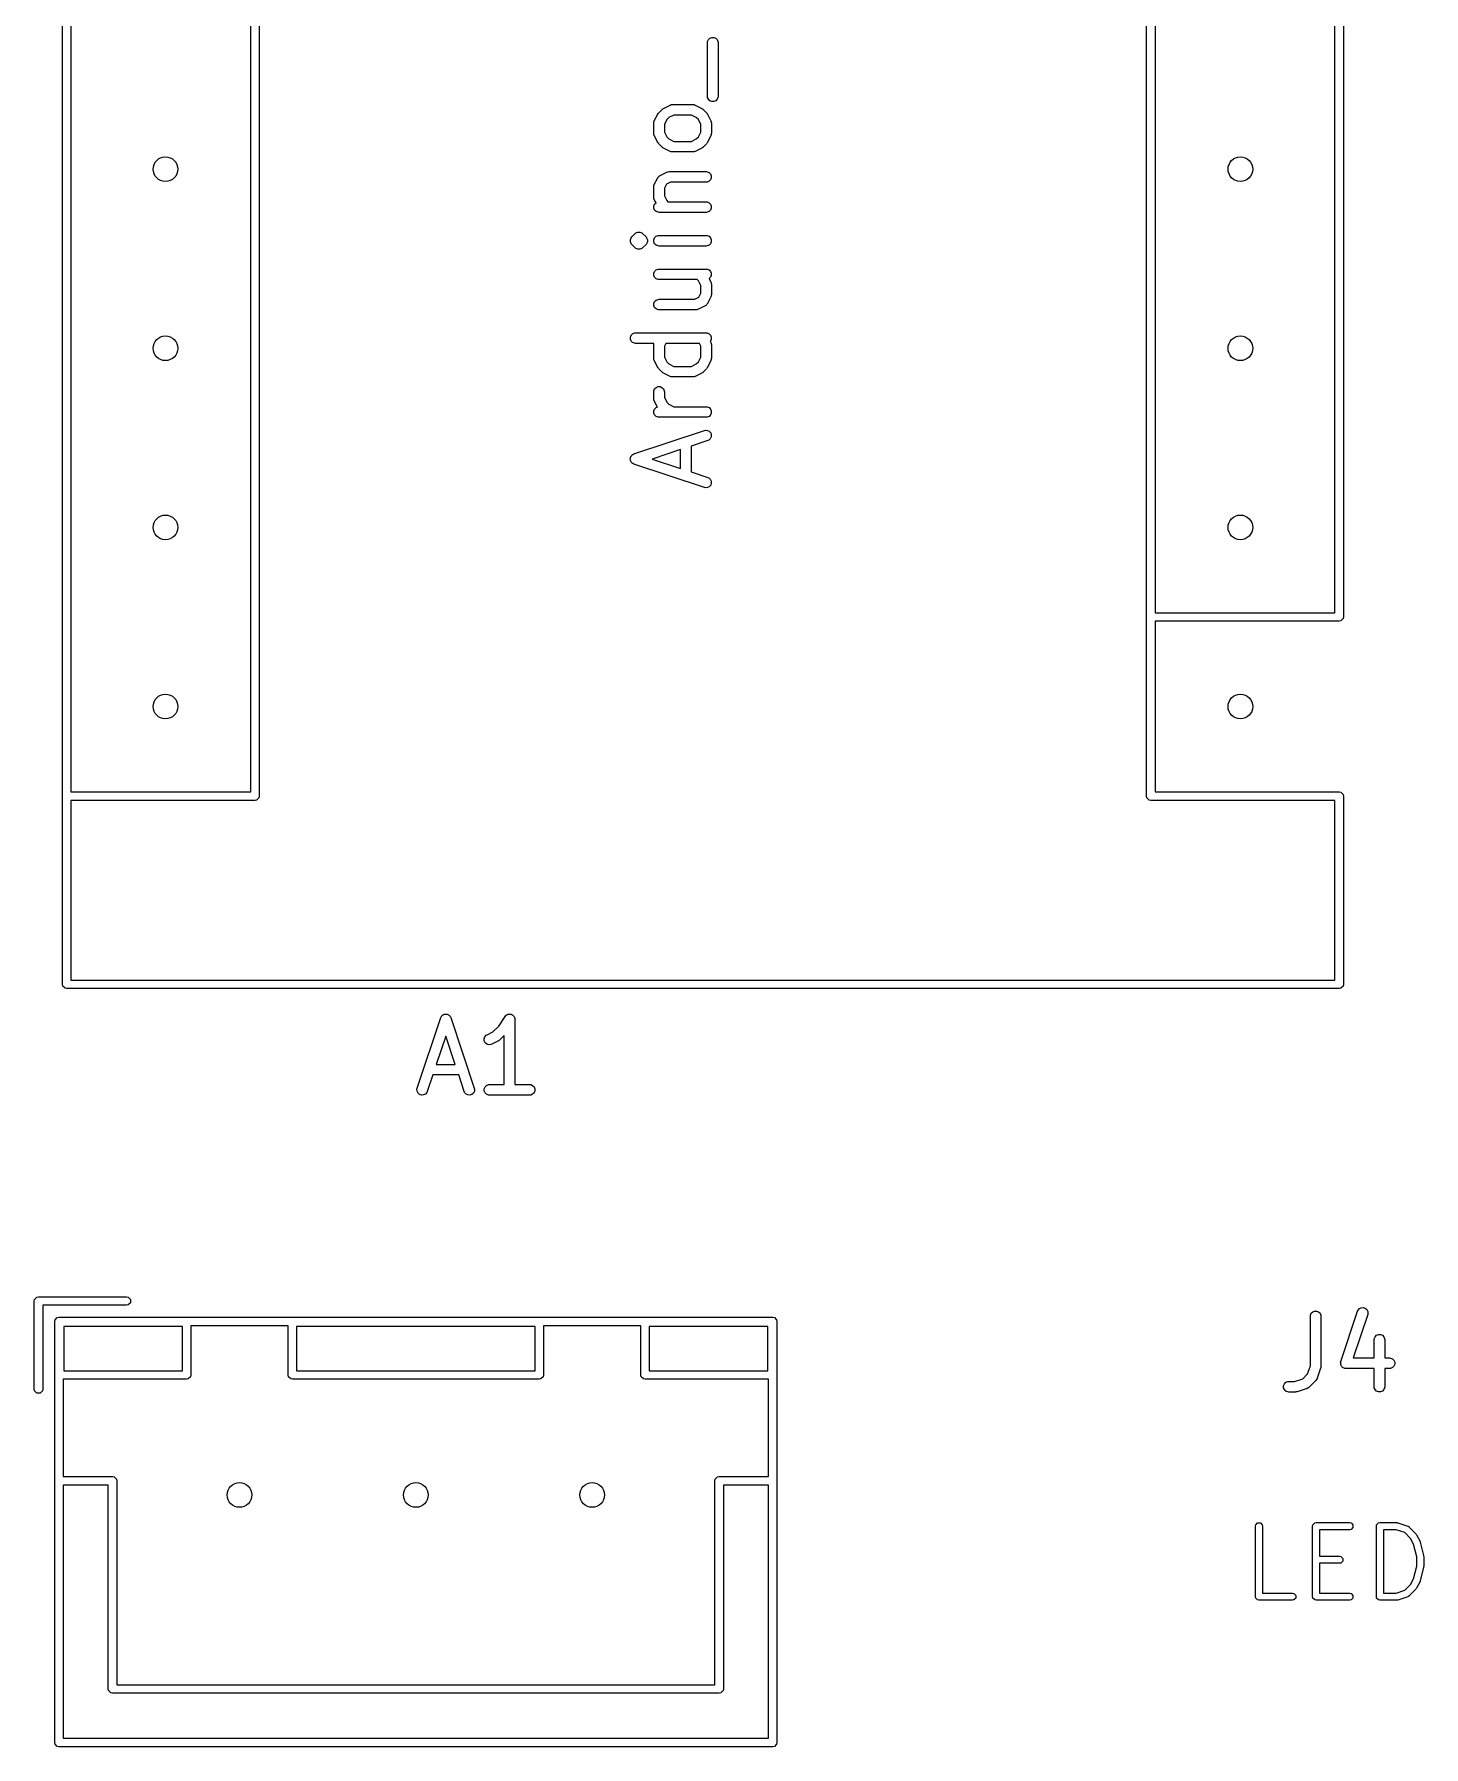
# Model space of a CAD drawing. Header units: inches. Extents: x 0.4 to 11.3, y -7.9 to -0.4.
# Drawn here: x 2.527 to 3.303, y -4.007 to -3.051 of the extents above; entities that cross this region are included whole.
import ezdxf

# ---------------------------------------------------------------- set-up
doc = ezdxf.new("R2010")
doc.units = ezdxf.units.IN
doc.header["$MEASUREMENT"] = 0
doc.layers.add('F.Silkscreen', color=41, linetype='CONTINUOUS', true_color=0xf2eda1)

msp = doc.modelspace()

# ---------------------------------------------------------------- linework, layer by layer
at = {"layer": 'F.Silkscreen', "linetype": 'CONTINUOUS'}
for p, q in [((2.54291, -3.5811), (2.54291, -1.87087)), ((3.25787, -1.87087), (3.25787, -3.37598)), ((2.54764, -1.97835), (2.54764, -3.47362)), ((2.64803, -3.47362), (2.64803, -1.97835)), ((2.65276, -1.97598), (2.65276, -3.47598)), ((3.14803, -3.37598), (3.14803, -1.97598)), ((3.15276, -1.97835), (3.15276, -3.37362)), ((3.25315, -3.37362), (3.25315, -1.97835)), ((2.90295, -3.05532), (2.90301, -3.05475)), ((2.90295, -3.08532), (2.90295, -3.05532)), ((2.90301, -3.05475), (2.90345, -3.05368)), ((2.90345, -3.05368), (2.90427, -3.05287)), ((2.90427, -3.05287), (2.90533, -3.05243)), ((2.90533, -3.05243), (2.90648, -3.05243)), ((2.90648, -3.05243), (2.90755, -3.05287)), ((2.90755, -3.05287), (2.90836, -3.05368)), ((2.90836, -3.05368), (2.9088, -3.05475)), ((2.9088, -3.05475), (2.90886, -3.05532)), ((2.90886, -3.05532), (2.90886, -3.08532)), ((2.90301, -3.0859), (2.90295, -3.08532)), ((2.90345, -3.08696), (2.90301, -3.0859)), ((2.90427, -3.08778), (2.90345, -3.08696)), ((2.90533, -3.08822), (2.90427, -3.08778)), ((2.90755, -3.08778), (2.90648, -3.08822)), ((2.90836, -3.08696), (2.90755, -3.08778)), ((2.9088, -3.0859), (2.90836, -3.08696)), ((2.90886, -3.08532), (2.9088, -3.0859)), ((2.87327, -3.099), (2.87515, -3.09525)), ((2.87515, -3.09525), (2.8753, -3.095)), ((2.8753, -3.095), (2.87533, -3.09493)), ((2.87533, -3.09493), (2.8754, -3.09485)), ((2.8754, -3.09485), (2.87545, -3.09476)), ((2.87545, -3.09476), (2.87551, -3.09471)), ((2.87551, -3.09471), (2.8757, -3.09448)), ((2.8757, -3.09448), (2.87757, -3.09261)), ((2.87757, -3.09261), (2.8778, -3.09242)), ((2.8778, -3.09242), (2.87785, -3.09236)), ((2.87785, -3.09236), (2.87794, -3.09231)), ((2.87794, -3.09231), (2.87802, -3.09224)), ((2.87802, -3.09224), (2.87809, -3.09221)), ((2.87809, -3.09221), (2.87834, -3.09205)), ((2.87834, -3.09205), (2.88209, -3.09018)), ((2.88141, -3.09712), (2.88021, -3.09832)), ((2.88411, -3.09577), (2.88141, -3.09712)), ((2.88209, -3.09018), (2.88263, -3.08997)), ((2.88263, -3.08997), (2.88274, -3.08996)), ((2.88274, -3.08996), (2.88283, -3.08992)), ((2.88283, -3.08992), (2.88341, -3.08987)), ((2.88341, -3.08987), (2.89466, -3.08987)), ((2.89396, -3.09577), (2.88411, -3.09577)), ((2.89666, -3.09712), (2.89396, -3.09577)), ((2.89466, -3.08987), (2.89524, -3.08992)), ((2.89524, -3.08992), (2.89533, -3.08996)), ((2.89533, -3.08996), (2.89544, -3.08997)), ((2.89544, -3.08997), (2.89598, -3.09018)), ((2.89598, -3.09018), (2.89973, -3.09205)), ((2.89786, -3.09832), (2.89666, -3.09712)), ((2.89973, -3.09205), (2.89998, -3.09221)), ((2.89998, -3.09221), (2.90005, -3.09224)), ((2.90005, -3.09224), (2.90013, -3.09231)), ((2.90013, -3.09231), (2.90022, -3.09236)), ((2.90022, -3.09236), (2.90027, -3.09242)), ((2.90027, -3.09242), (2.9005, -3.09261)), ((2.9005, -3.09261), (2.90237, -3.09448)), ((2.90237, -3.09448), (2.90256, -3.09471)), ((2.90256, -3.09471), (2.90262, -3.09476)), ((2.90262, -3.09476), (2.90267, -3.09485)), ((2.90267, -3.09485), (2.90274, -3.09493)), ((2.90274, -3.09493), (2.90277, -3.095)), ((2.90277, -3.095), (2.90292, -3.09525)), ((2.90292, -3.09525), (2.9048, -3.099)), ((2.90648, -3.08822), (2.90533, -3.08822)), ((2.87296, -3.10032), (2.87302, -3.09974)), ((2.87296, -3.10594), (2.87296, -3.10032)), ((2.87302, -3.10652), (2.87296, -3.10594)), ((2.87302, -3.09974), (2.87306, -3.09964)), ((2.87306, -3.10662), (2.87302, -3.10652)), ((2.87306, -3.09954), (2.87327, -3.099)), ((2.87306, -3.09964), (2.87306, -3.09954)), ((2.87306, -3.10672), (2.87306, -3.10662)), ((2.87327, -3.10726), (2.87306, -3.10672)), ((2.88021, -3.09832), (2.87886, -3.10102)), ((2.87886, -3.10102), (2.87886, -3.10525)), ((2.87886, -3.10525), (2.88021, -3.10794)), ((2.89921, -3.10102), (2.89786, -3.09832)), ((2.89786, -3.10794), (2.89921, -3.10525)), ((2.89921, -3.10525), (2.89921, -3.10102)), ((2.9048, -3.099), (2.90501, -3.09954)), ((2.90501, -3.10672), (2.9048, -3.10726)), ((2.90501, -3.09954), (2.90501, -3.09964)), ((2.90501, -3.09964), (2.90505, -3.09974)), ((2.90505, -3.10652), (2.90501, -3.10662)), ((2.90501, -3.10662), (2.90501, -3.10672)), ((2.90505, -3.09974), (2.90511, -3.10032)), ((2.90511, -3.10594), (2.90505, -3.10652)), ((2.90511, -3.10032), (2.90511, -3.10594)), ((2.87515, -3.11101), (2.87327, -3.10726)), ((2.8753, -3.11126), (2.87515, -3.11101)), ((2.87533, -3.11133), (2.8753, -3.11126)), ((2.8754, -3.11141), (2.87533, -3.11133)), ((2.87545, -3.1115), (2.8754, -3.11141)), ((2.87551, -3.11155), (2.87545, -3.1115)), ((2.8757, -3.11178), (2.87551, -3.11155)), ((2.87757, -3.11366), (2.8757, -3.11178)), ((2.8778, -3.11384), (2.87757, -3.11366)), ((2.87785, -3.1139), (2.8778, -3.11384)), ((2.87794, -3.11396), (2.87785, -3.1139)), ((2.87802, -3.11402), (2.87794, -3.11396)), ((2.87809, -3.11405), (2.87802, -3.11402)), ((2.87834, -3.11421), (2.87809, -3.11405)), ((2.88209, -3.11608), (2.87834, -3.11421)), ((2.88021, -3.10794), (2.88141, -3.10914)), ((2.88141, -3.10914), (2.88411, -3.11049)), ((2.88263, -3.11629), (2.88209, -3.11608)), ((2.88274, -3.1163), (2.88263, -3.11629)), ((2.88283, -3.11634), (2.88274, -3.1163)), ((2.88341, -3.11639), (2.88283, -3.11634)), ((2.89466, -3.11639), (2.88341, -3.11639)), ((2.88411, -3.11049), (2.89396, -3.11049)), ((2.89396, -3.11049), (2.89666, -3.10914)), ((2.89524, -3.11634), (2.89466, -3.11639)), ((2.89533, -3.1163), (2.89524, -3.11634)), ((2.89544, -3.11629), (2.89533, -3.1163)), ((2.89598, -3.11608), (2.89544, -3.11629)), ((2.89973, -3.11421), (2.89598, -3.11608)), ((2.89666, -3.10914), (2.89786, -3.10794)), ((2.89998, -3.11405), (2.89973, -3.11421)), ((2.90005, -3.11402), (2.89998, -3.11405)), ((2.90013, -3.11396), (2.90005, -3.11402)), ((2.90022, -3.1139), (2.90013, -3.11396)), ((2.90027, -3.11384), (2.90022, -3.1139)), ((2.9005, -3.11366), (2.90027, -3.11384)), ((2.90237, -3.11178), (2.9005, -3.11366)), ((2.90256, -3.11155), (2.90237, -3.11178)), ((2.90262, -3.1115), (2.90256, -3.11155)), ((2.90267, -3.11141), (2.90262, -3.1115)), ((2.90274, -3.11133), (2.90267, -3.11141)), ((2.90277, -3.11126), (2.90274, -3.11133)), ((2.90292, -3.11101), (2.90277, -3.11126)), ((2.9048, -3.10726), (2.90292, -3.11101)), ((2.87296, -3.13594), (2.87302, -3.13536)), ((2.87302, -3.13536), (2.87306, -3.13527)), ((2.87306, -3.13516), (2.87327, -3.13462)), ((2.87306, -3.13527), (2.87306, -3.13516)), ((2.87327, -3.13462), (2.87515, -3.13087)), ((2.87515, -3.13087), (2.87521, -3.13077)), ((2.87521, -3.13077), (2.87522, -3.13073)), ((2.87522, -3.13073), (2.87527, -3.13067)), ((2.87527, -3.13067), (2.87545, -3.13038)), ((2.87545, -3.13038), (2.87573, -3.13014)), ((2.87573, -3.13014), (2.87598, -3.12986)), ((2.87598, -3.12986), (2.87627, -3.12967)), ((2.87627, -3.12967), (2.87632, -3.12962)), ((2.87632, -3.12962), (2.87637, -3.12961)), ((2.87637, -3.12961), (2.87647, -3.12955)), ((2.87647, -3.12955), (2.88022, -3.12767)), ((2.87999, -3.13439), (2.87886, -3.13664)), ((2.88223, -3.13327), (2.87999, -3.13439)), ((2.88022, -3.12767), (2.88076, -3.12747)), ((2.88076, -3.12747), (2.88086, -3.12746)), ((2.88086, -3.12746), (2.88096, -3.12742)), ((2.88096, -3.12742), (2.88154, -3.12736)), ((2.88154, -3.12736), (2.90216, -3.12736)), ((2.90216, -3.13327), (2.88223, -3.13327)), ((2.90216, -3.12736), (2.90273, -3.12742)), ((2.90273, -3.13321), (2.90216, -3.13327)), ((2.90273, -3.12742), (2.9038, -3.12786)), ((2.9038, -3.13277), (2.90273, -3.13321)), ((2.9038, -3.12786), (2.90461, -3.12867)), ((2.90461, -3.13196), (2.9038, -3.13277)), ((2.90461, -3.12867), (2.90505, -3.12974)), ((2.90505, -3.13089), (2.90461, -3.13196)), ((2.90505, -3.12974), (2.90505, -3.13089)), ((2.87296, -3.14156), (2.87296, -3.13594)), ((2.87302, -3.14214), (2.87296, -3.14156)), ((2.87306, -3.14224), (2.87302, -3.14214)), ((2.87306, -3.14234), (2.87306, -3.14224)), ((2.87327, -3.14288), (2.87306, -3.14234)), ((2.87422, -3.14478), (2.87327, -3.14288)), ((2.87346, -3.14555), (2.87422, -3.14478)), ((2.87886, -3.13664), (2.87886, -3.14087)), ((2.87886, -3.14087), (2.88021, -3.14356)), ((2.88021, -3.14356), (2.88088, -3.14424)), ((2.88088, -3.14424), (2.90216, -3.14424)), ((2.90216, -3.14424), (2.90273, -3.14429)), ((2.90273, -3.14429), (2.9038, -3.14473)), ((2.9038, -3.14473), (2.90461, -3.14555)), ((2.87302, -3.14661), (2.87346, -3.14555)), ((2.87302, -3.14776), (2.87302, -3.14661)), ((2.87346, -3.14883), (2.87302, -3.14776)), ((2.87427, -3.14964), (2.87346, -3.14883)), ((2.87534, -3.15008), (2.87427, -3.14964)), ((2.87591, -3.15014), (2.87534, -3.15008)), ((2.90216, -3.15014), (2.87591, -3.15014)), ((2.90273, -3.15008), (2.90216, -3.15014)), ((2.9038, -3.14964), (2.90273, -3.15008)), ((2.90461, -3.14883), (2.9038, -3.14964)), ((2.90461, -3.14555), (2.90505, -3.14661)), ((2.90505, -3.14776), (2.90461, -3.14883)), ((2.90505, -3.14661), (2.90505, -3.14776)), ((2.85989, -3.16536), (2.86033, -3.1643)), ((2.86033, -3.1643), (2.8607, -3.16385)), ((2.8607, -3.16385), (2.86258, -3.16197)), ((2.86258, -3.16197), (2.86302, -3.16161)), ((2.86302, -3.16161), (2.86409, -3.16116)), ((2.86409, -3.16116), (2.86524, -3.16116)), ((2.86524, -3.16116), (2.8663, -3.16161)), ((2.8663, -3.16161), (2.86675, -3.16197)), ((2.86675, -3.16197), (2.86863, -3.16385)), ((2.86863, -3.16385), (2.86899, -3.1643)), ((2.86899, -3.1643), (2.86913, -3.16464)), ((2.87302, -3.16536), (2.87346, -3.1643)), ((2.87346, -3.1643), (2.87427, -3.16348)), ((2.87427, -3.16348), (2.87534, -3.16304)), ((2.87534, -3.16304), (2.87591, -3.16298)), ((2.87591, -3.16298), (2.90216, -3.16298)), ((2.90216, -3.16298), (2.90273, -3.16304)), ((2.90273, -3.16304), (2.9038, -3.16348)), ((2.9038, -3.16348), (2.90461, -3.1643)), ((2.90461, -3.1643), (2.90505, -3.16536)), ((2.85989, -3.16651), (2.85989, -3.16536)), ((2.86033, -3.16758), (2.85989, -3.16651)), ((2.8607, -3.16802), (2.86033, -3.16758)), ((2.86258, -3.1699), (2.8607, -3.16802)), ((2.86302, -3.17027), (2.86258, -3.1699)), ((2.86409, -3.17071), (2.86302, -3.17027)), ((2.86524, -3.17071), (2.86409, -3.17071)), ((2.86409, -3.17071), (2.86409, -3.17071)), ((2.8663, -3.17027), (2.86524, -3.17071)), ((2.86675, -3.1699), (2.8663, -3.17027)), ((2.86863, -3.16802), (2.86675, -3.1699)), ((2.86899, -3.16758), (2.86863, -3.16802)), ((2.86943, -3.16651), (2.86899, -3.16758)), ((2.86913, -3.16464), (2.86943, -3.16536)), ((2.86943, -3.16536), (2.86943, -3.16651)), ((2.87302, -3.16651), (2.87302, -3.16536)), ((2.87346, -3.16758), (2.87302, -3.16651)), ((2.87427, -3.16839), (2.87346, -3.16758)), ((2.87534, -3.16883), (2.87427, -3.16839)), ((2.87591, -3.16889), (2.87534, -3.16883)), ((2.90216, -3.16889), (2.87591, -3.16889)), ((2.90273, -3.16883), (2.90216, -3.16889)), ((2.9038, -3.16839), (2.90273, -3.16883)), ((2.90461, -3.16758), (2.9038, -3.16839)), ((2.90505, -3.16651), (2.90461, -3.16758)), ((2.90505, -3.16536), (2.90505, -3.16651)), ((2.87302, -3.18411), (2.87346, -3.18304)), ((2.87346, -3.18304), (2.87427, -3.18223)), ((2.87427, -3.18223), (2.87534, -3.18179)), ((2.87534, -3.18179), (2.87591, -3.18173)), ((2.87591, -3.18173), (2.90216, -3.18173)), ((2.90216, -3.18173), (2.90273, -3.18179)), ((2.90273, -3.18179), (2.9038, -3.18223)), ((2.9038, -3.18223), (2.90461, -3.18304)), ((2.90461, -3.18304), (2.90505, -3.18411)), ((2.87302, -3.18526), (2.87302, -3.18411)), ((2.87346, -3.18632), (2.87302, -3.18526)), ((2.87427, -3.18714), (2.87346, -3.18632)), ((2.87534, -3.18758), (2.87427, -3.18714)), ((2.87591, -3.18764), (2.87534, -3.18758)), ((2.89719, -3.18764), (2.87591, -3.18764)), ((2.89786, -3.18831), (2.89719, -3.18764)), ((2.89921, -3.191), (2.89786, -3.18831)), ((2.89921, -3.19523), (2.89921, -3.191)), ((2.90461, -3.18632), (2.90385, -3.18709)), ((2.90385, -3.18709), (2.9048, -3.18899)), ((2.90505, -3.18526), (2.90461, -3.18632)), ((2.9048, -3.18899), (2.90501, -3.18953)), ((2.90501, -3.18953), (2.90501, -3.18963)), ((2.90501, -3.18963), (2.90505, -3.18973)), ((2.90505, -3.18411), (2.90505, -3.18526)), ((2.90505, -3.18973), (2.90511, -3.19031)), ((2.90511, -3.19031), (2.90511, -3.19593)), ((2.87302, -3.20098), (2.87346, -3.19992)), ((2.87302, -3.20213), (2.87302, -3.20098)), ((2.87346, -3.2032), (2.87302, -3.20213)), ((2.87346, -3.19992), (2.87427, -3.1991)), ((2.87427, -3.1991), (2.87534, -3.19866)), ((2.87534, -3.19866), (2.87591, -3.1986)), ((2.87591, -3.1986), (2.89584, -3.1986)), ((2.89584, -3.1986), (2.89808, -3.19748)), ((2.9016, -3.20232), (2.89785, -3.2042)), ((2.89808, -3.19748), (2.89921, -3.19523)), ((2.9017, -3.20226), (2.9016, -3.20232)), ((2.90175, -3.20225), (2.9017, -3.20226)), ((2.9018, -3.2022), (2.90175, -3.20225)), ((2.90209, -3.20201), (2.9018, -3.2022)), ((2.90234, -3.20173), (2.90209, -3.20201)), ((2.90262, -3.20149), (2.90234, -3.20173)), ((2.9028, -3.2012), (2.90262, -3.20149)), ((2.90285, -3.20114), (2.9028, -3.2012)), ((2.90286, -3.2011), (2.90285, -3.20114)), ((2.90292, -3.201), (2.90286, -3.2011)), ((2.9048, -3.19725), (2.90292, -3.201)), ((2.90501, -3.19671), (2.9048, -3.19725)), ((2.90505, -3.19651), (2.90501, -3.19661)), ((2.90501, -3.19661), (2.90501, -3.19671)), ((2.90511, -3.19593), (2.90505, -3.19651)), ((2.87427, -3.20401), (2.87346, -3.2032)), ((2.87534, -3.20445), (2.87427, -3.20401)), ((2.87591, -3.20451), (2.87534, -3.20445)), ((2.89653, -3.20451), (2.87591, -3.20451)), ((2.89711, -3.20445), (2.89653, -3.20451)), ((2.89721, -3.20441), (2.89711, -3.20445)), ((2.89731, -3.2044), (2.89721, -3.20441)), ((2.89785, -3.2042), (2.89731, -3.2044)), ((2.85989, -3.21973), (2.86033, -3.21866)), ((2.85989, -3.22088), (2.85989, -3.21973)), ((2.86033, -3.22194), (2.85989, -3.22088)), ((2.86033, -3.21866), (2.86115, -3.21785)), ((2.86115, -3.21785), (2.86221, -3.21741)), ((2.86221, -3.21741), (2.86279, -3.21735)), ((2.86279, -3.21735), (2.90216, -3.21735)), ((2.90216, -3.21735), (2.90273, -3.21741)), ((2.90273, -3.21741), (2.9038, -3.21785)), ((2.9038, -3.21785), (2.90461, -3.21866)), ((2.90461, -3.21866), (2.90505, -3.21973)), ((2.90505, -3.22088), (2.90461, -3.22194)), ((2.90505, -3.21973), (2.90505, -3.22088)), ((2.86115, -3.22276), (2.86033, -3.22194)), ((2.86221, -3.2232), (2.86115, -3.22276)), ((2.86279, -3.22326), (2.86221, -3.2232)), ((2.87307, -3.22326), (2.86279, -3.22326)), ((2.87296, -3.22405), (2.87302, -3.22348)), ((2.87296, -3.23155), (2.87296, -3.22405)), ((2.87302, -3.22348), (2.87306, -3.22338)), ((2.87306, -3.22327), (2.87307, -3.22326)), ((2.87306, -3.22338), (2.87306, -3.22327)), ((2.87961, -3.22326), (2.87886, -3.22475)), ((2.87886, -3.22475), (2.87886, -3.23086)), ((2.87886, -3.23086), (2.88021, -3.23355)), ((2.89846, -3.22326), (2.87961, -3.22326)), ((2.89786, -3.23355), (2.89921, -3.23086)), ((2.89921, -3.22475), (2.89846, -3.22326)), ((2.89921, -3.23086), (2.89921, -3.22475)), ((2.90461, -3.22194), (2.90447, -3.22208)), ((2.90447, -3.22208), (2.9048, -3.22273)), ((2.9048, -3.22273), (2.90501, -3.22327)), ((2.90501, -3.22327), (2.90501, -3.22338)), ((2.90501, -3.22338), (2.90505, -3.22348)), ((2.90505, -3.22348), (2.90511, -3.22405)), ((2.90511, -3.22405), (2.90511, -3.23155)), ((2.87302, -3.23213), (2.87296, -3.23155)), ((2.87306, -3.23223), (2.87302, -3.23213)), ((2.87306, -3.23233), (2.87306, -3.23223)), ((2.87327, -3.23287), (2.87306, -3.23233)), ((2.87515, -3.23662), (2.87327, -3.23287)), ((2.8753, -3.23687), (2.87515, -3.23662)), ((2.87533, -3.23694), (2.8753, -3.23687)), ((2.8754, -3.23702), (2.87533, -3.23694)), ((2.87545, -3.23711), (2.8754, -3.23702)), ((2.87551, -3.23716), (2.87545, -3.23711)), ((2.8757, -3.23739), (2.87551, -3.23716)), ((2.87757, -3.23926), (2.8757, -3.23739)), ((2.8778, -3.23945), (2.87757, -3.23926)), ((2.87785, -3.23951), (2.8778, -3.23945)), ((2.87794, -3.23957), (2.87785, -3.23951)), ((2.87802, -3.23963), (2.87794, -3.23957)), ((2.87809, -3.23966), (2.87802, -3.23963)), ((2.87834, -3.23982), (2.87809, -3.23966)), ((2.88209, -3.24169), (2.87834, -3.23982)), ((2.88021, -3.23355), (2.88141, -3.23475)), ((2.88141, -3.23475), (2.88411, -3.2361)), ((2.88411, -3.2361), (2.89396, -3.2361)), ((2.89396, -3.2361), (2.89666, -3.23475)), ((2.89973, -3.23982), (2.89598, -3.24169)), ((2.89666, -3.23475), (2.89786, -3.23355)), ((2.89998, -3.23966), (2.89973, -3.23982)), ((2.90005, -3.23963), (2.89998, -3.23966)), ((2.90013, -3.23957), (2.90005, -3.23963)), ((2.90022, -3.23951), (2.90013, -3.23957)), ((2.90027, -3.23945), (2.90022, -3.23951)), ((2.9005, -3.23926), (2.90027, -3.23945)), ((2.90237, -3.23739), (2.9005, -3.23926)), ((2.90256, -3.23716), (2.90237, -3.23739)), ((2.90262, -3.23711), (2.90256, -3.23716)), ((2.90267, -3.23702), (2.90262, -3.23711)), ((2.90274, -3.23694), (2.90267, -3.23702)), ((2.90277, -3.23687), (2.90274, -3.23694)), ((2.90292, -3.23662), (2.90277, -3.23687)), ((2.9048, -3.23287), (2.90292, -3.23662)), ((2.90501, -3.23233), (2.9048, -3.23287)), ((2.90505, -3.23213), (2.90501, -3.23223)), ((2.90501, -3.23223), (2.90501, -3.23233)), ((2.90511, -3.23155), (2.90505, -3.23213)), ((2.87296, -3.2503), (2.87302, -3.24972)), ((2.87296, -3.25405), (2.87296, -3.2503)), ((2.87302, -3.24972), (2.87346, -3.24866)), ((2.87346, -3.24866), (2.87427, -3.24784)), ((2.87427, -3.24784), (2.87534, -3.2474)), ((2.87534, -3.2474), (2.87649, -3.2474)), ((2.87649, -3.2474), (2.87755, -3.24784)), ((2.87755, -3.24784), (2.87837, -3.24866)), ((2.87837, -3.24866), (2.87881, -3.24972)), ((2.87881, -3.24972), (2.87886, -3.2503)), ((2.87886, -3.2503), (2.87886, -3.25335)), ((2.88263, -3.2419), (2.88209, -3.24169)), ((2.88274, -3.24191), (2.88263, -3.2419)), ((2.88283, -3.24195), (2.88274, -3.24191)), ((2.88341, -3.242), (2.88283, -3.24195)), ((2.89466, -3.242), (2.88341, -3.242)), ((2.89524, -3.24195), (2.89466, -3.242)), ((2.89533, -3.24191), (2.89524, -3.24195)), ((2.89544, -3.2419), (2.89533, -3.24191)), ((2.89598, -3.24169), (2.89544, -3.2419)), ((2.87302, -3.25463), (2.87296, -3.25405)), ((2.87306, -3.25472), (2.87302, -3.25463)), ((2.87302, -3.26097), (2.87346, -3.25991)), ((2.87306, -3.25483), (2.87306, -3.25472)), ((2.87327, -3.25537), (2.87306, -3.25483)), ((2.87498, -3.2588), (2.87327, -3.25537)), ((2.87346, -3.25991), (2.87427, -3.25909)), ((2.87427, -3.25909), (2.87498, -3.2588)), ((2.87886, -3.25335), (2.88021, -3.25605)), ((2.88021, -3.25605), (2.88141, -3.25725)), ((2.88141, -3.25725), (2.88411, -3.2586)), ((2.88411, -3.2586), (2.90216, -3.2586)), ((2.90216, -3.2586), (2.90273, -3.25865)), ((2.90273, -3.25865), (2.9038, -3.25909)), ((2.9038, -3.25909), (2.90461, -3.25991)), ((2.90461, -3.25991), (2.90505, -3.26097)), ((2.87302, -3.26212), (2.87302, -3.26097)), ((2.87346, -3.26319), (2.87302, -3.26212)), ((2.87427, -3.264), (2.87346, -3.26319)), ((2.87534, -3.26444), (2.87427, -3.264)), ((2.87591, -3.2645), (2.87534, -3.26444)), ((2.90216, -3.2645), (2.87591, -3.2645)), ((2.90273, -3.26444), (2.90216, -3.2645)), ((2.9038, -3.264), (2.90273, -3.26444)), ((2.90461, -3.26319), (2.9038, -3.264)), ((2.90505, -3.26212), (2.90461, -3.26319)), ((2.90505, -3.26097), (2.90505, -3.26212)), ((2.86185, -3.28499), (2.90122, -3.27187)), ((2.90309, -3.27747), (2.89386, -3.28055)), ((2.90122, -3.27187), (2.90179, -3.27174)), ((2.90179, -3.27174), (2.90294, -3.27182)), ((2.90294, -3.27182), (2.90397, -3.27234)), ((2.90362, -3.27724), (2.90309, -3.27747)), ((2.90449, -3.27648), (2.90362, -3.27724)), ((2.90397, -3.27234), (2.90472, -3.27321)), ((2.90501, -3.27545), (2.90449, -3.27648)), ((2.90472, -3.27321), (2.90509, -3.2743)), ((2.90509, -3.2743), (2.90501, -3.27545)), ((2.85986, -3.28743), (2.85993, -3.28723)), ((2.85988, -3.2878), (2.85986, -3.28743)), ((2.85986, -3.28816), (2.85988, -3.2878)), ((2.85993, -3.28836), (2.85986, -3.28816)), ((2.85993, -3.28723), (2.85994, -3.28702)), ((2.85994, -3.28858), (2.85993, -3.28836)), ((2.85994, -3.28702), (2.86011, -3.28668)), ((2.86011, -3.28891), (2.85994, -3.28858)), ((2.86011, -3.28668), (2.86022, -3.28633)), ((2.86022, -3.28633), (2.86036, -3.28617)), ((2.86036, -3.28617), (2.86046, -3.28598)), ((2.86046, -3.28598), (2.86074, -3.28574)), ((2.86074, -3.28574), (2.86098, -3.28546)), ((2.86098, -3.28546), (2.86117, -3.28537)), ((2.86117, -3.28537), (2.86133, -3.28523)), ((2.86133, -3.28523), (2.86185, -3.28499)), ((2.88796, -3.28252), (2.87213, -3.2878)), ((2.87213, -3.2878), (2.88796, -3.29307)), ((2.88796, -3.29307), (2.88796, -3.28252)), ((2.89386, -3.28055), (2.89386, -3.29504)), ((2.86022, -3.28926), (2.86011, -3.28891)), ((2.86036, -3.28942), (2.86022, -3.28926)), ((2.86046, -3.28961), (2.86036, -3.28942)), ((2.86074, -3.28985), (2.86046, -3.28961)), ((2.86098, -3.29013), (2.86074, -3.28985)), ((2.86117, -3.29022), (2.86098, -3.29013)), ((2.86133, -3.29036), (2.86117, -3.29022)), ((2.86185, -3.2906), (2.86133, -3.29036)), ((2.90122, -3.30372), (2.86185, -3.2906)), ((2.89386, -3.29504), (2.90309, -3.29812)), ((2.90309, -3.29812), (2.90362, -3.29835)), ((2.90179, -3.30385), (2.90122, -3.30372)), ((2.90294, -3.30377), (2.90179, -3.30385)), ((2.90397, -3.30325), (2.90294, -3.30377)), ((2.90362, -3.29835), (2.90449, -3.29911)), ((2.90472, -3.30238), (2.90397, -3.30325)), ((2.90449, -3.29911), (2.90501, -3.30014)), ((2.90509, -3.30129), (2.90472, -3.30238)), ((2.90501, -3.30014), (2.90509, -3.30129)), ((3.15276, -3.37362), (3.25315, -3.37362)), ((3.14803, -3.47598), (3.14803, -3.37598)), ((3.25551, -3.37835), (3.15276, -3.37835)), ((3.15276, -3.37835), (3.15276, -3.47362)), ((3.25642, -3.37817), (3.25551, -3.37835)), ((3.25769, -3.37689), (3.25642, -3.37817)), ((3.25787, -3.37598), (3.25769, -3.37689)), ((2.54764, -3.47362), (2.64803, -3.47362)), ((2.65039, -3.47835), (2.54764, -3.47835)), ((2.54764, -3.47835), (2.54764, -3.57874)), ((2.6513, -3.47817), (2.65039, -3.47835)), ((2.65258, -3.47689), (2.6513, -3.47817)), ((2.65276, -3.47598), (2.65258, -3.47689)), ((3.14821, -3.47689), (3.14803, -3.47598)), ((3.14949, -3.47817), (3.14821, -3.47689)), ((3.15039, -3.47835), (3.14949, -3.47817)), ((3.25315, -3.47835), (3.15039, -3.47835)), ((3.15276, -3.47362), (3.25551, -3.47362)), ((3.25315, -3.57874), (3.25315, -3.47835)), ((3.25551, -3.47362), (3.25642, -3.4738)), ((3.25642, -3.4738), (3.25769, -3.47508)), ((3.25769, -3.47508), (3.25787, -3.47598)), ((3.25787, -3.47598), (3.25787, -3.5811)), ((2.54309, -3.58201), (2.54291, -3.5811)), ((2.54437, -3.58328), (2.54309, -3.58201)), ((2.54528, -3.58346), (2.54437, -3.58328)), ((3.25551, -3.58346), (2.54528, -3.58346)), ((2.54764, -3.57874), (3.25315, -3.57874)), ((3.25642, -3.58328), (3.25551, -3.58346)), ((3.25769, -3.58201), (3.25642, -3.58328)), ((3.25787, -3.5811), (3.25769, -3.58201)), ((2.74092, -3.63902), (2.75404, -3.59965)), ((2.75404, -3.59965), (2.75428, -3.59912)), ((2.75428, -3.59912), (2.75442, -3.59896)), ((2.75442, -3.59896), (2.75451, -3.59877)), ((2.75451, -3.59877), (2.75479, -3.59853)), ((2.75479, -3.59853), (2.75503, -3.59825)), ((2.75503, -3.59825), (2.75522, -3.59816)), ((2.75522, -3.59816), (2.75538, -3.59802)), ((2.75538, -3.59802), (2.75573, -3.5979)), ((2.75573, -3.5979), (2.75606, -3.59774)), ((2.75606, -3.59774), (2.75627, -3.59772)), ((2.75627, -3.59772), (2.75647, -3.59765)), ((2.75647, -3.59765), (2.75684, -3.59768)), ((2.75684, -3.59768), (2.75721, -3.59765)), ((2.75721, -3.59765), (2.75741, -3.59772)), ((2.75741, -3.59772), (2.75762, -3.59774)), ((2.75762, -3.59774), (2.75795, -3.5979)), ((2.75795, -3.5979), (2.75831, -3.59802)), ((2.75831, -3.59802), (2.75846, -3.59816)), ((2.75846, -3.59816), (2.75865, -3.59825)), ((2.75865, -3.59825), (2.7589, -3.59853)), ((2.7589, -3.59853), (2.75918, -3.59877)), ((2.75918, -3.59877), (2.75927, -3.59896)), ((2.75927, -3.59896), (2.75941, -3.59912)), ((2.75941, -3.59912), (2.75964, -3.59965)), ((2.75964, -3.59965), (2.77277, -3.63902)), ((2.78642, -3.60433), (2.79001, -3.59895)), ((2.79001, -3.59894), (2.79037, -3.5985)), ((2.79001, -3.59895), (2.79001, -3.59894)), ((2.79001, -3.59894), (2.79001, -3.59894)), ((2.79001, -3.59894), (2.79001, -3.59894)), ((2.79037, -3.5985), (2.79062, -3.59834)), ((2.79062, -3.59834), (2.79082, -3.59813)), ((2.79082, -3.59813), (2.79109, -3.59802)), ((2.79109, -3.59802), (2.79133, -3.59786)), ((2.79133, -3.59786), (2.79162, -3.5978)), ((2.79162, -3.5978), (2.79189, -3.59769)), ((2.79189, -3.59769), (2.79218, -3.59769)), ((2.79218, -3.59769), (2.79246, -3.59763)), ((2.79246, -3.59763), (2.79275, -3.59769)), ((2.79275, -3.59769), (2.79304, -3.59769)), ((2.79304, -3.59769), (2.79331, -3.5978)), ((2.79331, -3.5978), (2.79359, -3.59785)), ((2.79359, -3.59785), (2.79383, -3.59802)), ((2.79383, -3.59802), (2.7941, -3.59813)), ((2.7941, -3.59813), (2.79431, -3.59833)), ((2.79431, -3.59833), (2.79455, -3.59849)), ((2.79455, -3.59849), (2.79471, -3.59874)), ((2.79471, -3.59874), (2.79492, -3.59894)), ((2.79492, -3.59894), (2.79503, -3.59921)), ((2.79503, -3.59921), (2.79519, -3.59945)), ((2.79519, -3.59945), (2.79525, -3.59974)), ((2.79525, -3.59974), (2.79536, -3.60001)), ((2.79536, -3.60001), (2.79542, -3.60058)), ((2.79542, -3.60058), (2.79542, -3.60058)), ((2.79542, -3.60058), (2.79542, -3.60058)), ((2.79542, -3.60058), (2.79542, -3.60058)), ((2.79542, -3.60058), (2.79542, -3.637)), ((2.75684, -3.60992), (2.75157, -3.62575)), ((2.76212, -3.62575), (2.75684, -3.60992)), ((2.77829, -3.61146), (2.77865, -3.61037)), ((2.77837, -3.61261), (2.77829, -3.61146)), ((2.77888, -3.61364), (2.77837, -3.61261)), ((2.77865, -3.61037), (2.7794, -3.6095)), ((2.77975, -3.6144), (2.77888, -3.61364)), ((2.7794, -3.6095), (2.77989, -3.60919)), ((2.77989, -3.60919), (2.78322, -3.60753)), ((2.78628, -3.6126), (2.78254, -3.61447)), ((2.78322, -3.60753), (2.78642, -3.60433)), ((2.78653, -3.61244), (2.78628, -3.6126)), ((2.7866, -3.61241), (2.78653, -3.61244)), ((2.78669, -3.61235), (2.7866, -3.61241)), ((2.78677, -3.61229), (2.78669, -3.61235)), ((2.78683, -3.61223), (2.78677, -3.61229)), ((2.78705, -3.61205), (2.78683, -3.61223)), ((2.78951, -3.60959), (2.78705, -3.61205)), ((2.78951, -3.637), (2.78951, -3.60959)), ((2.78085, -3.61476), (2.77975, -3.6144)), ((2.78199, -3.61468), (2.78085, -3.61476)), ((2.78254, -3.61447), (2.78199, -3.61468)), ((2.7496, -3.63166), (2.74652, -3.64089)), ((2.76409, -3.63166), (2.7496, -3.63166)), ((2.75157, -3.62575), (2.76212, -3.62575)), ((2.76716, -3.64089), (2.76409, -3.63166)), ((2.74079, -3.63958), (2.74092, -3.63902)), ((2.74087, -3.64073), (2.74079, -3.63958)), ((2.74139, -3.64176), (2.74087, -3.64073)), ((2.74226, -3.64252), (2.74139, -3.64176)), ((2.74553, -3.64229), (2.7445, -3.6428)), ((2.74628, -3.64142), (2.74553, -3.64229)), ((2.74652, -3.64089), (2.74628, -3.64142)), ((2.7674, -3.64142), (2.76716, -3.64089)), ((2.76816, -3.64229), (2.7674, -3.64142)), ((2.76919, -3.6428), (2.76816, -3.64229)), ((2.7723, -3.64176), (2.77143, -3.64252)), ((2.77281, -3.64073), (2.7723, -3.64176)), ((2.77277, -3.63902), (2.7729, -3.63958)), ((2.7729, -3.63958), (2.77281, -3.64073)), ((2.77832, -3.63938), (2.77876, -3.63831)), ((2.77832, -3.64053), (2.77832, -3.63938)), ((2.77876, -3.64159), (2.77832, -3.64053)), ((2.77876, -3.63831), (2.77957, -3.6375)), ((2.77957, -3.64241), (2.77876, -3.64159)), ((2.77957, -3.6375), (2.78064, -3.63706)), ((2.78064, -3.64285), (2.77957, -3.64241)), ((2.78064, -3.63706), (2.78121, -3.637)), ((2.78121, -3.637), (2.78951, -3.637)), ((2.79542, -3.637), (2.80371, -3.637)), ((2.80371, -3.637), (2.80429, -3.63706)), ((2.80429, -3.63706), (2.80535, -3.6375)), ((2.80535, -3.64241), (2.80429, -3.64285)), ((2.80535, -3.6375), (2.80617, -3.63831)), ((2.80617, -3.64159), (2.80535, -3.64241)), ((2.80617, -3.63831), (2.80661, -3.63938)), ((2.80661, -3.64053), (2.80617, -3.64159)), ((2.80661, -3.63938), (2.80661, -3.64053)), ((2.74335, -3.64288), (2.74226, -3.64252)), ((2.7445, -3.6428), (2.74335, -3.64288)), ((2.77034, -3.64288), (2.76919, -3.6428)), ((2.77143, -3.64252), (2.77034, -3.64288)), ((2.78121, -3.64291), (2.78064, -3.64285)), ((2.80371, -3.64291), (2.78121, -3.64291)), ((2.80429, -3.64285), (2.80371, -3.64291)), ((2.52717, -3.75787), (2.52735, -3.75697)), ((2.52735, -3.75697), (2.52862, -3.75569)), ((2.52862, -3.75569), (2.52953, -3.75551)), ((2.52953, -3.75551), (2.57874, -3.75551)), ((2.57874, -3.75551), (2.57964, -3.75569)), ((2.57964, -3.75569), (2.58092, -3.75697)), ((2.58092, -3.75697), (2.58092, -3.75878)), ((2.52717, -3.80709), (2.52717, -3.75787)), ((2.57874, -3.76024), (2.53189, -3.76024)), ((2.53189, -3.76024), (2.53189, -3.80709)), ((2.57964, -3.76006), (2.57874, -3.76024)), ((2.58092, -3.75878), (2.57964, -3.76006)), ((3.23944, -3.76633), (3.23949, -3.76576)), ((3.23944, -3.79397), (3.23944, -3.76633)), ((3.23949, -3.76576), (3.23993, -3.76469)), ((3.23993, -3.76469), (3.24075, -3.76388)), ((3.24075, -3.76388), (3.24181, -3.76344)), ((3.24181, -3.76344), (3.24296, -3.76344)), ((3.24296, -3.76344), (3.24403, -3.76388)), ((3.24403, -3.76388), (3.24484, -3.76469)), ((3.24484, -3.76469), (3.24528, -3.76576)), ((3.24528, -3.76576), (3.24534, -3.76633)), ((3.24534, -3.76633), (3.24534, -3.79445)), ((3.25646, -3.79164), (3.26583, -3.76352)), ((3.27144, -3.76539), (3.26336, -3.78963)), ((3.26583, -3.76352), (3.26607, -3.76299)), ((3.26607, -3.76299), (3.26682, -3.76212)), ((3.26682, -3.76212), (3.26786, -3.76161)), ((3.26786, -3.76161), (3.269, -3.76153)), ((3.269, -3.76153), (3.2701, -3.76189)), ((3.2701, -3.76189), (3.27097, -3.76265)), ((3.27097, -3.76265), (3.27148, -3.76368)), ((3.27156, -3.76483), (3.27144, -3.76539)), ((3.27148, -3.76368), (3.27156, -3.76483)), ((2.53858, -3.76929), (2.53876, -3.76839)), ((2.53858, -4.00433), (2.53858, -3.76929)), ((2.53876, -3.76839), (2.54004, -3.76711)), ((2.54004, -3.76711), (2.54094, -3.76693)), ((2.54094, -3.76693), (2.93937, -3.76693)), ((2.5437, -3.77205), (2.5437, -3.79685)), ((2.60984, -3.77205), (2.5437, -3.77205)), ((2.60984, -3.79685), (2.60984, -3.77205)), ((2.6689, -3.77165), (2.61457, -3.77165)), ((2.61457, -3.77165), (2.61457, -3.79921)), ((2.6689, -3.79921), (2.6689, -3.77165)), ((2.67362, -3.77205), (2.67362, -3.79685)), ((2.80669, -3.77205), (2.67362, -3.77205)), ((2.80669, -3.79685), (2.80669, -3.77205)), ((2.81142, -3.77165), (2.81142, -3.79921)), ((2.86575, -3.77165), (2.81142, -3.77165)), ((2.86575, -3.79921), (2.86575, -3.77165)), ((2.87047, -3.77205), (2.87047, -3.79685)), ((2.93661, -3.77205), (2.87047, -3.77205)), ((2.93661, -3.79685), (2.93661, -3.77205)), ((2.93937, -3.76693), (2.94027, -3.76711)), ((2.94027, -3.76711), (2.94155, -3.76839)), ((2.94155, -3.76839), (2.94173, -3.76929)), ((2.94173, -3.76929), (2.94173, -4.00433)), ((3.27506, -3.77945), (3.27511, -3.77888)), ((3.27506, -3.78963), (3.27506, -3.77945)), ((3.27511, -3.77888), (3.27555, -3.77781)), ((3.27555, -3.77781), (3.27637, -3.777)), ((3.27637, -3.777), (3.27743, -3.77656)), ((3.27743, -3.77656), (3.27859, -3.77656)), ((3.27859, -3.77656), (3.27965, -3.777)), ((3.27965, -3.777), (3.28046, -3.77781)), ((3.28046, -3.77781), (3.2809, -3.77888)), ((3.2809, -3.77888), (3.28096, -3.77945)), ((3.28096, -3.77945), (3.28096, -3.78963)), ((3.23793, -3.79848), (3.23944, -3.79397)), ((3.24519, -3.79539), (3.24331, -3.80101)), ((3.24525, -3.7951), (3.24519, -3.79539)), ((3.24528, -3.79503), (3.24525, -3.7951)), ((3.24529, -3.79492), (3.24528, -3.79503)), ((3.24532, -3.79482), (3.24529, -3.79492)), ((3.24534, -3.79445), (3.24531, -3.79474)), ((3.24531, -3.79474), (3.24532, -3.79482)), ((3.25633, -3.79221), (3.25637, -3.79206)), ((3.25637, -3.79268), (3.25633, -3.79221)), ((3.25637, -3.792), (3.2564, -3.79193)), ((3.25637, -3.79206), (3.25637, -3.792)), ((3.25637, -3.79315), (3.25637, -3.79268)), ((3.25641, -3.79325), (3.25637, -3.79315)), ((3.2564, -3.79193), (3.25646, -3.79164)), ((3.25641, -3.79336), (3.25641, -3.79325)), ((3.25663, -3.79378), (3.25641, -3.79336)), ((3.25681, -3.79422), (3.25663, -3.79378)), ((3.25688, -3.79429), (3.25681, -3.79422)), ((3.25693, -3.79439), (3.25688, -3.79429)), ((3.25729, -3.7947), (3.25693, -3.79439)), ((3.25762, -3.79503), (3.25729, -3.7947)), ((3.25772, -3.79507), (3.25762, -3.79503)), ((3.2578, -3.79514), (3.25772, -3.79507)), ((3.25825, -3.79529), (3.2578, -3.79514)), ((3.25869, -3.79547), (3.25825, -3.79529)), ((3.26336, -3.78963), (3.27506, -3.78963)), ((3.28096, -3.78963), (3.28363, -3.78963)), ((3.28363, -3.78963), (3.28421, -3.78968)), ((3.28421, -3.78968), (3.28527, -3.79012)), ((3.28527, -3.79503), (3.28421, -3.79547)), ((3.28527, -3.79012), (3.28609, -3.79094)), ((3.28609, -3.79422), (3.28527, -3.79503)), ((3.28609, -3.79094), (3.28653, -3.792)), ((3.28653, -3.79315), (3.28609, -3.79422)), ((3.28653, -3.792), (3.28653, -3.79315)), ((2.6122, -3.80157), (2.54331, -3.80157)), ((2.54331, -3.80157), (2.54331, -3.85591)), ((2.5437, -3.79685), (2.60984, -3.79685)), ((2.61311, -3.80139), (2.6122, -3.80157)), ((2.61439, -3.80012), (2.61311, -3.80139)), ((2.61457, -3.79921), (2.61439, -3.80012)), ((2.66908, -3.80012), (2.6689, -3.79921)), ((2.67036, -3.80139), (2.66908, -3.80012)), ((2.67126, -3.80157), (2.67036, -3.80139)), ((2.80906, -3.80157), (2.67126, -3.80157)), ((2.67362, -3.79685), (2.80669, -3.79685)), ((2.80996, -3.80139), (2.80906, -3.80157)), ((2.81124, -3.80012), (2.80996, -3.80139)), ((2.81142, -3.79921), (2.81124, -3.80012)), ((2.86593, -3.80012), (2.86575, -3.79921)), ((2.86721, -3.80139), (2.86593, -3.80012)), ((2.86811, -3.80157), (2.86721, -3.80139)), ((2.93701, -3.80157), (2.86811, -3.80157)), ((2.87047, -3.79685), (2.93661, -3.79685)), ((2.93701, -3.85591), (2.93701, -3.80157)), ((3.22449, -3.80513), (3.22494, -3.80406)), ((3.22494, -3.80406), (3.22575, -3.80325)), ((3.22575, -3.80325), (3.22681, -3.80281)), ((3.22681, -3.80281), (3.22739, -3.80275)), ((3.22739, -3.80275), (3.23066, -3.80275)), ((3.23066, -3.80275), (3.23517, -3.80125)), ((3.23517, -3.80125), (3.23793, -3.79848)), ((3.2426, -3.80217), (3.23885, -3.80591)), ((3.24297, -3.80172), (3.2426, -3.80217)), ((3.24301, -3.80162), (3.24297, -3.80172)), ((3.24308, -3.80154), (3.24301, -3.80162)), ((3.24331, -3.80101), (3.24308, -3.80154)), ((3.25884, -3.79549), (3.25869, -3.79547)), ((3.25889, -3.79551), (3.25884, -3.79549)), ((3.25897, -3.7955), (3.25889, -3.79551)), ((3.25926, -3.79553), (3.25897, -3.7955)), ((3.27506, -3.79553), (3.25926, -3.79553)), ((3.27506, -3.8057), (3.27506, -3.79553)), ((3.28363, -3.79553), (3.28096, -3.79553)), ((3.28096, -3.79553), (3.28096, -3.8057)), ((3.28421, -3.79547), (3.28363, -3.79553)), ((2.52735, -3.80799), (2.52717, -3.80709)), ((2.52862, -3.80927), (2.52735, -3.80799)), ((2.53043, -3.80927), (2.52862, -3.80927)), ((2.53171, -3.80799), (2.53043, -3.80927)), ((2.53189, -3.80709), (2.53171, -3.80799)), ((3.22449, -3.80628), (3.22449, -3.80513)), ((3.22494, -3.80734), (3.22449, -3.80628)), ((3.22575, -3.80816), (3.22494, -3.80734)), ((3.22681, -3.8086), (3.22575, -3.80816)), ((3.22739, -3.80865), (3.22681, -3.8086)), ((3.23114, -3.80865), (3.22739, -3.80865)), ((3.23143, -3.80863), (3.23114, -3.80865)), ((3.23151, -3.80863), (3.23143, -3.80863)), ((3.23161, -3.80861), (3.23151, -3.80863)), ((3.23172, -3.8086), (3.23161, -3.80861)), ((3.23179, -3.80857), (3.23172, -3.8086)), ((3.23207, -3.8085), (3.23179, -3.80857)), ((3.2377, -3.80663), (3.23207, -3.8085)), ((3.23823, -3.80639), (3.2377, -3.80663)), ((3.23831, -3.80632), (3.23823, -3.80639)), ((3.2384, -3.80628), (3.23831, -3.80632)), ((3.23885, -3.80591), (3.2384, -3.80628)), ((3.27511, -3.80628), (3.27506, -3.8057)), ((3.27555, -3.80734), (3.27511, -3.80628)), ((3.27637, -3.80816), (3.27555, -3.80734)), ((3.27743, -3.8086), (3.27637, -3.80816)), ((3.27859, -3.8086), (3.27743, -3.8086)), ((3.27965, -3.80816), (3.27859, -3.8086)), ((3.28046, -3.80734), (3.27965, -3.80816)), ((3.2809, -3.80628), (3.28046, -3.80734)), ((3.28096, -3.8057), (3.2809, -3.80628)), ((2.54331, -3.85591), (2.57087, -3.85591)), ((2.54331, -3.86063), (2.54331, -4.00197)), ((2.5685, -3.86063), (2.54331, -3.86063)), ((2.5685, -3.97441), (2.5685, -3.86063)), ((2.57087, -3.85591), (2.57177, -3.85609)), ((2.57177, -3.85609), (2.57305, -3.85736)), ((2.57305, -3.85736), (2.57323, -3.85827)), ((2.57323, -3.85827), (2.57323, -3.97205)), ((2.90709, -3.85827), (2.90727, -3.85736)), ((2.90709, -3.97205), (2.90709, -3.85827)), ((2.90727, -3.85736), (2.90854, -3.85609)), ((2.90854, -3.85609), (2.90945, -3.85591)), ((2.90945, -3.85591), (2.93701, -3.85591)), ((2.93701, -3.86063), (2.91181, -3.86063)), ((2.91181, -3.86063), (2.91181, -3.97441)), ((2.93701, -4.00197), (2.93701, -3.86063)), ((3.20881, -3.88356), (3.20896, -3.88281)), ((3.20881, -3.92293), (3.20881, -3.88356)), ((3.20896, -3.88281), (3.21003, -3.88174)), ((3.21003, -3.88174), (3.21154, -3.88174)), ((3.21154, -3.88174), (3.2126, -3.88281)), ((3.2126, -3.88281), (3.21275, -3.88356)), ((3.21275, -3.88356), (3.21275, -3.92096)), ((3.24069, -3.88356), (3.24084, -3.88281)), ((3.24069, -3.92293), (3.24069, -3.88356)), ((3.24084, -3.88281), (3.2419, -3.88174)), ((3.2419, -3.88174), (3.24265, -3.88159)), ((3.24265, -3.88159), (3.2614, -3.88159)), ((3.2614, -3.88553), (3.24462, -3.88553)), ((3.24462, -3.88553), (3.24462, -3.90034)), ((3.2614, -3.88159), (3.26215, -3.88174)), ((3.26215, -3.88538), (3.2614, -3.88553)), ((3.26215, -3.88174), (3.26322, -3.88281)), ((3.26322, -3.88431), (3.26215, -3.88538)), ((3.26322, -3.88281), (3.26322, -3.88431)), ((3.27631, -3.88356), (3.27646, -3.88281)), ((3.27631, -3.92293), (3.27631, -3.88356)), ((3.27646, -3.88281), (3.27752, -3.88174)), ((3.27752, -3.88174), (3.27827, -3.88159)), ((3.27827, -3.88159), (3.28765, -3.88159)), ((3.28733, -3.88553), (3.28024, -3.88553)), ((3.28024, -3.88553), (3.28024, -3.92096)), ((3.29221, -3.88716), (3.28733, -3.88553)), ((3.28765, -3.88159), (3.28796, -3.88165)), ((3.28796, -3.88165), (3.28827, -3.88169)), ((3.28827, -3.88169), (3.2939, -3.88357)), ((3.2954, -3.89035), (3.29221, -3.88716)), ((3.2939, -3.88357), (3.29398, -3.88362)), ((3.29398, -3.88362), (3.29403, -3.88362)), ((3.29403, -3.88362), (3.29429, -3.88379)), ((3.29429, -3.88379), (3.29456, -3.88395)), ((3.29456, -3.88395), (3.29458, -3.88399)), ((3.29458, -3.88399), (3.29466, -3.88404)), ((3.29466, -3.88404), (3.29841, -3.88779)), ((3.29704, -3.89362), (3.2954, -3.89035)), ((3.29841, -3.88779), (3.29859, -3.88805)), ((3.29859, -3.88805), (3.29878, -3.8883)), ((3.29878, -3.8883), (3.30066, -3.89205)), ((3.24462, -3.90034), (3.25578, -3.90034)), ((3.25578, -3.90034), (3.25653, -3.90049)), ((3.25653, -3.90049), (3.2576, -3.90155)), ((3.2988, -3.90068), (3.29704, -3.89362)), ((3.30066, -3.89205), (3.30071, -3.89226)), ((3.30071, -3.89226), (3.30081, -3.89246)), ((3.30081, -3.89246), (3.30268, -3.89996)), ((3.30268, -3.89996), (3.30269, -3.9002)), ((3.30269, -3.9002), (3.30274, -3.90043)), ((3.30274, -3.90043), (3.30274, -3.90606)), ((3.25578, -3.90428), (3.24462, -3.90428)), ((3.24462, -3.90428), (3.24462, -3.92096)), ((3.25653, -3.90413), (3.25578, -3.90428)), ((3.2576, -3.90306), (3.25653, -3.90413)), ((3.2576, -3.90155), (3.2576, -3.90306)), ((3.29704, -3.91287), (3.2988, -3.90581)), ((3.2988, -3.90581), (3.2988, -3.90068)), ((3.30268, -3.90653), (3.30081, -3.91403)), ((3.30269, -3.90629), (3.30268, -3.90653)), ((3.30274, -3.90606), (3.30269, -3.90629)), ((3.28733, -3.92096), (3.29221, -3.91933)), ((3.29221, -3.91933), (3.2954, -3.91614)), ((3.29841, -3.9187), (3.29466, -3.92245)), ((3.2954, -3.91614), (3.29704, -3.91287)), ((3.29859, -3.91844), (3.29841, -3.9187)), ((3.29878, -3.91819), (3.29859, -3.91844)), ((3.30066, -3.91444), (3.29878, -3.91819)), ((3.30071, -3.91423), (3.30066, -3.91444)), ((3.30081, -3.91403), (3.30071, -3.91423)), ((3.20896, -3.92368), (3.20881, -3.92293)), ((3.21003, -3.92475), (3.20896, -3.92368)), ((3.21078, -3.9249), (3.21003, -3.92475)), ((3.22953, -3.9249), (3.21078, -3.9249)), ((3.21275, -3.92096), (3.22953, -3.92096)), ((3.22953, -3.92096), (3.23028, -3.92111)), ((3.23028, -3.92475), (3.22953, -3.9249)), ((3.23028, -3.92111), (3.23135, -3.92218)), ((3.23135, -3.92368), (3.23028, -3.92475)), ((3.23135, -3.92218), (3.23135, -3.92368)), ((3.24084, -3.92368), (3.24069, -3.92293)), ((3.2419, -3.92475), (3.24084, -3.92368)), ((3.24265, -3.9249), (3.2419, -3.92475)), ((3.2614, -3.9249), (3.24265, -3.9249)), ((3.24462, -3.92096), (3.2614, -3.92096)), ((3.2614, -3.92096), (3.26215, -3.92111)), ((3.26215, -3.92475), (3.2614, -3.9249)), ((3.26215, -3.92111), (3.26322, -3.92218)), ((3.26322, -3.92368), (3.26215, -3.92475)), ((3.26322, -3.92218), (3.26322, -3.92368)), ((3.27646, -3.92368), (3.27631, -3.92293)), ((3.27752, -3.92475), (3.27646, -3.92368)), ((3.27827, -3.9249), (3.27752, -3.92475)), ((3.28765, -3.9249), (3.27827, -3.9249)), ((3.28024, -3.92096), (3.28733, -3.92096)), ((3.28796, -3.92484), (3.28765, -3.9249)), ((3.28827, -3.9248), (3.28796, -3.92484)), ((3.2939, -3.92292), (3.28827, -3.9248)), ((3.29398, -3.92287), (3.2939, -3.92292)), ((3.29403, -3.92287), (3.29398, -3.92287)), ((3.29429, -3.9227), (3.29403, -3.92287)), ((3.29456, -3.92254), (3.29429, -3.9227)), ((3.29458, -3.9225), (3.29456, -3.92254)), ((3.29466, -3.92245), (3.29458, -3.9225)), ((2.56868, -3.97531), (2.5685, -3.97441)), ((2.56996, -3.97659), (2.56868, -3.97531)), ((2.57087, -3.97677), (2.56996, -3.97659)), ((2.74016, -3.97677), (2.57087, -3.97677)), ((2.57323, -3.97205), (2.74016, -3.97205)), ((2.74016, -3.97205), (2.90709, -3.97205)), ((2.90945, -3.97677), (2.74016, -3.97677)), ((2.91035, -3.97659), (2.90945, -3.97677)), ((2.91163, -3.97531), (2.91035, -3.97659)), ((2.91181, -3.97441), (2.91163, -3.97531)), ((2.53876, -4.00523), (2.53858, -4.00433)), ((2.54004, -4.00651), (2.53876, -4.00523)), ((2.54331, -4.00197), (2.93701, -4.00197)), ((2.94155, -4.00523), (2.94027, -4.00651)), ((2.94173, -4.00433), (2.94155, -4.00523)), ((2.54094, -4.00669), (2.54004, -4.00651)), ((2.93937, -4.00669), (2.54094, -4.00669)), ((2.94027, -4.00651), (2.93937, -4.00669))]:
    msp.add_line(p, q, dxfattribs=at)
at = {"layer": 'F.Silkscreen'}
for centre in [(2.60039, -3.12598), (2.60039, -3.12598), (3.20039, -3.12598), (3.20039, -3.12598), (2.60039, -3.22598), (2.60039, -3.22598), (3.20039, -3.22598), (3.20039, -3.22598), (2.60039, -3.32598), (2.60039, -3.32598), (3.20039, -3.32598), (3.20039, -3.32598), (2.60039, -3.42598), (2.60039, -3.42598), (3.20039, -3.42598), (3.20039, -3.42598), (2.64173, -3.86614), (2.64173, -3.86614), (2.74016, -3.86614), (2.74016, -3.86614), (2.83858, -3.86614), (2.83858, -3.86614)]:
    msp.add_circle(centre, 0.00689, dxfattribs=at)

doc.saveas('drawing.dxf')
